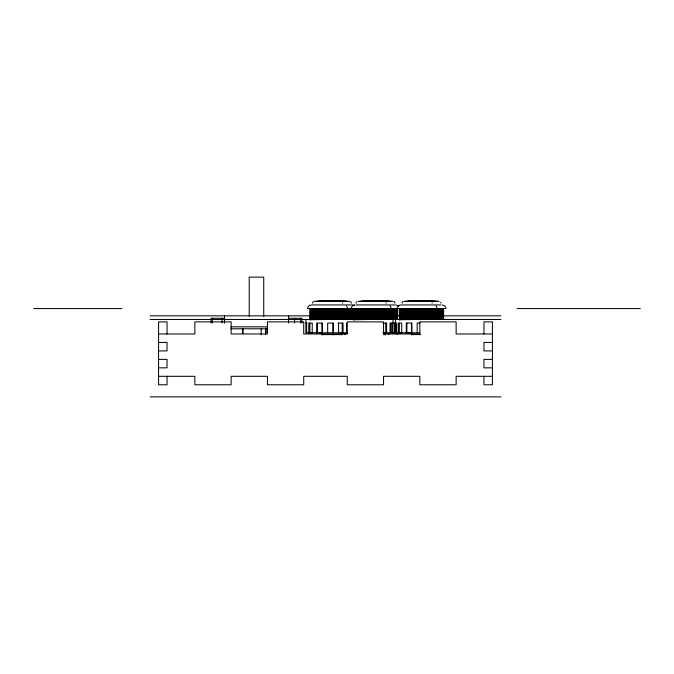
<?xml version="1.0" encoding="UTF-8"?>
<svg xmlns="http://www.w3.org/2000/svg" width="674" height="674" viewBox="0 0 674 674"><rect width="100%" height="100%" fill="white"/><g stroke="black" fill="none" stroke-linecap="round" stroke-linejoin="round"><path stroke-width="1.01" d="M312.424 303.132L313.334 301.564M355.965 303.132L356.495 301.851M401.931 303.132L402.841 301.564M307.588 307.639L309.282 305.432L311.649 304.943M351.129 307.639L352.822 305.432L354.634 304.943M397.096 307.639L398.789 305.432L401.165 304.943M344.776 308.574L310.588 309.484M387.466 308.802L388.325 308.574M396.295 308.802L397.154 308.574M433.424 308.802L434.283 308.574M443.121 308.574L434.359 309.139M310.588 310.689L344.498 310.091M310.588 311.902L344.498 311.295M354.136 309.484L388.039 308.877M310.588 315.533L344.498 314.927L343.917 314.851M353.328 310.091L344.852 310.352M354.136 310.689L388.039 310.091M310.588 316.738L344.498 316.131M353.328 311.295L344.852 311.557M354.136 311.902L387.466 311.371M310.588 317.951L344.498 317.344M353.328 312.509L344.852 312.77M354.136 313.107L388.039 312.509M353.328 313.713L344.852 313.974M354.136 314.32L388.039 313.713M396.876 308.877L388.401 309.139M354.136 315.533L388.039 314.927M400.103 309.484L434.005 308.877M396.876 310.091L388.401 310.352M353.328 316.131L344.852 316.392M354.136 316.738L388.039 316.131M400.103 310.689L433.424 310.166M353.328 317.344L344.852 317.606M354.136 317.951L387.466 317.42M400.103 311.902L433.424 311.371M396.876 312.509L388.401 312.77M353.328 318.558L344.852 318.819M354.136 319.156L388.039 318.558M396.876 313.713L388.401 313.974M400.103 314.32L434.005 313.713M396.876 314.927L388.401 315.188M400.103 315.533L434.005 314.927M396.876 316.131L388.401 316.392M442.835 310.091L434.359 310.352M400.103 316.738L433.424 316.216M434.005 312.509L400.103 313.107L400.676 313.191M442.835 311.295L434.359 311.557M400.103 317.951L433.424 317.42M396.876 318.558L388.401 318.819M442.835 316.131L434.359 316.392M434.005 318.558L400.103 319.156L400.676 319.24M442.835 317.344L434.359 317.606M353.243 308.877L358.475 308.574M354.221 309.484L345.299 309.745M354.221 310.689L345.299 310.95M354.221 311.902L345.299 312.163M354.221 313.107L345.299 313.376M354.221 315.533L345.299 315.794M354.221 316.738L345.299 316.999M354.221 317.951L345.299 318.212M354.221 319.156L345.299 319.417M344.776 334.355L345.383 334.279L344.776 334.203M388.325 334.355L388.932 334.279L388.325 334.203M397.154 334.355L397.77 334.279L397.154 334.203M310.428 319.459L311.118 319.459M399.935 319.459L400.626 319.459M310.428 332.771L312.205 332.771L312.264 323.09L308.802 323.09L308.802 332.771M319.257 332.771L321.043 332.771M399.935 332.771L401.712 332.771L401.771 323.09L398.309 323.09L398.309 332.771M408.773 332.771L410.55 332.771M314.927 308.574L309.703 308.877L310.31 308.953M404.434 308.574L399.21 308.877L399.817 308.953M352.755 308.953L344.852 309.139M396.295 311.371L388.401 311.557M352.755 315.002L344.852 315.188M396.295 317.42L388.401 317.606M343.108 332.771L340.277 332.771M395.486 332.771L392.656 332.771M353.614 314.396L345.299 314.581M310.31 308.574L322.922 308.574M355.636 308.726L366.471 308.574M399.817 308.574L412.437 308.574M314.927 308.667L318.617 308.616M358.467 308.667L362.165 308.616M404.434 308.667L408.132 308.616M388.847 309.745L397.77 309.484L397.154 309.4M434.806 309.745L443.728 309.484L443.121 309.4M388.847 310.95L397.77 310.689L397.154 310.613M434.806 310.95L443.728 310.689L443.121 310.613M388.847 312.163L397.77 311.902L397.154 311.826M434.806 312.163L443.728 311.902L443.121 311.826M388.847 313.376L397.77 313.107L397.154 313.031M434.359 312.77L442.835 312.509L442.262 312.424M434.806 313.376L443.728 313.107L443.121 313.031M388.847 314.581L397.77 314.32L397.154 314.244M434.359 313.974L442.835 313.713L442.262 313.637M434.806 314.581L443.728 314.32L443.121 314.244M388.847 315.794L397.77 315.533L397.154 315.449M434.359 315.188L442.835 314.927L442.262 314.851M434.806 315.794L443.728 315.533L443.121 315.449M388.847 316.999L397.77 316.738L397.154 316.662M434.806 316.999L443.728 316.738L443.121 316.662M388.847 318.212L397.77 317.951L397.154 317.867M434.806 318.212L443.728 317.951L443.121 317.867M388.847 319.417L397.77 319.156L397.154 319.08M434.359 318.819L442.835 318.558L442.262 318.473M434.806 319.417L443.728 319.156L443.121 319.08M321.995 300.941L341.929 300.941M365.544 300.941L385.469 300.941M411.502 300.941L431.436 300.941M318.667 301.076L345.248 301.076M362.216 301.076L388.797 301.076M408.174 301.076L434.764 301.076M316.451 301.185L347.464 301.185M360 301.185L391.013 301.185M405.959 301.185L436.979 301.185M314.236 301.32L349.68 301.32M357.784 301.32L393.228 301.32M403.743 301.32L439.195 301.32M312.424 304.943L351.499 304.943M352.266 304.943L354.642 305.432M355.965 304.943L395.04 304.943M395.815 304.943L398.941 306.013M401.931 304.943L441.007 304.943M33.7 308.574L121.927 308.574M307.462 308.574L445.969 308.574M517.169 308.574L640.3 308.574M150.1 315.836L500.883 315.836M224.678 318.254L211.114 318.254L211.114 322.956M288.27 318.254L301.834 318.254L301.834 322.956M150.1 319.459L500.883 319.459M305.886 323.09L307.091 323.09M337.944 323.09L343.058 323.09L343.058 332.771M382.992 323.09L386.598 323.09L386.598 332.771L383.818 332.771M392.731 323.09L396.607 323.09L396.607 332.771M419.986 323.09L417.164 323.09L417.164 332.771M230.82 326.839L267.595 326.839M230.82 328.777L267.595 328.777M267.266 332.417L266.062 332.417L266.062 328.39M347.523 332.771L305.886 332.771L305.886 319.459M382.807 332.771L419.936 332.771M158.567 333.975L194.853 333.975L194.853 321.877L231.14 321.877L231.14 333.975L267.435 333.975L267.435 321.877L303.721 321.877L303.721 333.975L347.262 333.975L347.262 321.877L383.548 321.877L383.548 333.975L419.835 333.975L419.835 321.877L456.13 321.877L456.13 333.975L492.416 333.975M322.214 334.582L341.937 334.582M383.498 334.582L385.477 334.582M411.721 334.582L420.635 334.582M158.567 342.443L167.034 342.443L167.034 350.91L158.567 350.91M492.416 342.443L483.949 342.443L483.949 350.91L492.416 350.91M158.567 359.377L167.034 359.377L167.034 367.844L158.567 367.844M492.416 359.377L483.949 359.377L483.949 367.844L492.416 367.844M158.567 376.311L194.853 376.311L194.853 384.778L231.14 384.778L231.14 376.311L267.435 376.311L267.435 384.778L303.721 384.778L303.721 376.311L347.262 376.311L347.262 384.778L383.548 384.778L383.548 376.311L419.835 376.311L419.835 384.778L456.13 384.778L456.13 376.311L492.416 376.311M150.1 396.876L500.883 396.876M434.292 309.4L434.899 309.484L399.21 310.091L399.817 310.166M434.292 310.613L434.899 310.689L399.21 311.295L399.817 311.371M434.292 311.826L434.899 311.902L399.21 312.509L399.817 312.584M434.292 313.031L434.899 313.107L399.21 313.713L400.095 314.008M434.292 314.244L434.899 314.32L399.21 314.927L399.817 315.002M388.325 309.4L388.932 309.484L353.243 310.091L353.85 310.166M434.292 315.449L434.899 315.533L399.21 316.131L399.817 316.216M388.325 310.613L388.932 310.689L353.243 311.295L353.85 311.371M434.292 316.662L434.899 316.738L399.21 317.344L399.817 317.42M388.325 311.826L388.932 311.902L353.243 312.509L353.85 312.584M434.292 317.867L434.899 317.951L399.21 318.558L399.817 318.634M388.325 313.031L388.932 313.107L353.243 313.713L354.128 314.008M434.292 319.08L434.899 319.156L399.21 319.762L399.817 319.838M388.325 314.244L388.932 314.32L353.243 314.927L353.85 315.002M344.776 309.4L345.383 309.484L309.703 310.091L310.31 310.166M388.325 315.449L388.932 315.533L353.243 316.131L353.85 316.216M344.776 310.613L345.383 310.689L309.703 311.295L310.31 311.371M388.325 316.662L388.932 316.738L353.243 317.344L353.85 317.42M344.776 311.826L345.383 311.902L309.703 312.509L310.31 312.584M388.325 317.867L388.932 317.951L353.243 318.558L353.85 318.634M344.776 313.031L345.383 313.107L309.703 313.713L311.118 314.017L310.31 313.798M388.325 319.08L388.932 319.156L353.243 319.762L353.85 319.838M344.776 314.244L345.383 314.32L309.703 314.927L310.31 315.002M344.776 315.449L345.383 315.533L309.703 316.131L310.31 316.216M344.776 316.662L345.383 316.738L309.703 317.344L310.31 317.42M344.776 317.867L345.383 317.951L309.703 318.558L310.31 318.634M344.776 319.08L345.383 319.156L309.703 319.762L310.31 319.838M442.338 304.943L444.899 306.013L445.843 307.639M343.917 312.424L344.498 312.509L310.588 313.107L311.169 313.191M343.917 313.637L344.498 313.713L310.588 314.32L311.169 314.396M343.917 318.473L344.498 318.558L310.588 319.156L311.169 319.24M394.138 301.564L395.04 303.132M350.59 301.564L351.499 303.132M436.07 306.013L437.005 307.639M390.103 306.013L391.046 307.639M346.562 306.013L347.498 307.639M440.762 302.222L441.007 303.132M432.11 302.66L432.169 303.132M386.143 302.66L386.21 303.132M342.603 302.66L342.662 303.132M483.949 333.975L483.949 321.877L492.416 321.877L492.416 384.778L483.949 384.778L483.949 376.311M411.848 332.771L411.848 323.09L406.279 323.09L406.279 332.771M411.721 333.007L411.721 334.944M411.536 323.09L411.536 332.771M406.885 323.09L406.885 332.771M399.362 323.09L399.362 332.771M396.135 323.09L396.135 332.771M395.394 319.459L395.394 332.771M394.576 323.09L394.576 332.771M392.976 319.459L392.976 332.771M392.234 332.771L392.234 323.09L390.061 323.09L390.061 332.771M391.063 323.09L391.063 332.771M385.747 323.09L385.747 332.771M385.477 333.007L385.477 334.944M346.512 323.09L346.512 332.771M342.198 323.09L342.198 332.771M341.937 333.007L341.937 334.944M338.542 323.09L338.542 332.771M333.293 332.771L333.293 323.09L327.657 323.09L327.657 332.771M333.099 333.007L333.099 334.944M332.981 323.09L332.981 332.771M322.332 332.771L322.332 323.09L316.772 323.09L316.772 332.771M322.214 333.007L322.214 334.944M322.02 323.09L322.02 332.771M317.378 323.09L317.378 332.771M309.846 323.09L309.846 332.771M306.628 323.09L306.628 332.771M300.621 318.254L300.621 322.956M294.572 318.254L294.572 322.956M288.615 315.836L288.531 322.956M265.548 328.103L265.548 334.321M263.728 316.367L263.728 277.124L249.22 277.124L249.22 316.367M261.209 328.735L261.209 334.784M243.061 328.331L243.061 333.369L242.463 333.369L242.463 328.331M224.509 315.836L224.509 322.838M224.417 318.254L224.417 322.956M221.999 318.254L221.999 322.956M212.327 318.254L212.327 322.956M167.034 333.975L167.034 321.877L158.567 321.877L158.567 384.778L167.034 384.778L167.034 376.311"/></g></svg>
